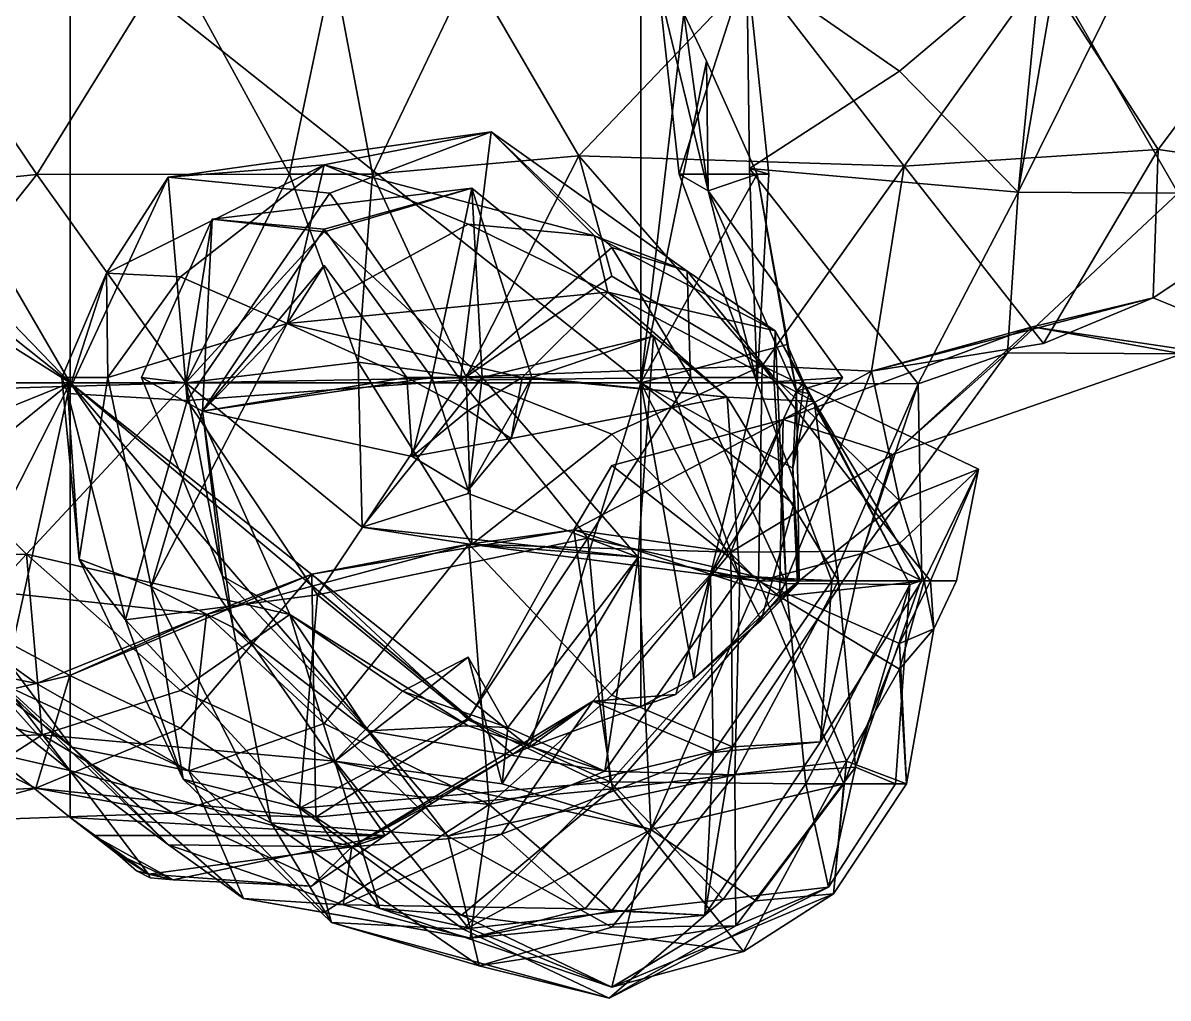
# Model space of a CAD drawing. Extents: x 290034 to 295698, y 4553723 to 4561693.
# Drawn here: x 292665.9 to 292766.2, y 4557747.8 to 4557833.3 of the extents above; entities that cross this region are included whole.
import ezdxf

# ---------------------------------------------------------------- set-up
doc = ezdxf.new("R2010")
doc.units = 0
doc.layers.add('Au_ppm_Pref_-_0_2', color=7, linetype='CONTINUOUS')

msp = doc.modelspace()

# ---------------------------------------------------------------- linework, layer by layer
at = {"layer": 'Au_ppm_Pref_-_0_2'}
for points in [[(292655.38, 4557826.8, 1908.9), (292670, 4557841.41, 1909.92), (292670, 4557801.73, 1909.06)], [(292655.38, 4557826.8, 1908.9), (292657.78, 4557840.39, 1909.31), (292670, 4557841.41, 1909.92)], [(292670, 4557841.41, 1909.92), (292720, 4557840.82, 1912.15), (292720, 4557801.73, 1912.35)], [(292720, 4557801.73, 1912.35), (292670, 4557801.73, 1909.06), (292670, 4557841.41, 1909.92)], [(292723.76, 4557834.09, 1912.35), (292720, 4557801.73, 1912.35), (292720, 4557840.82, 1912.15)], [(292764.09, 4557840.72, 1894.64), (292753.05, 4557818.44, 1894.54), (292755.13, 4557839.59, 1900.93)], [(292753.05, 4557818.44, 1894.54), (292764.09, 4557840.72, 1894.64), (292756.27, 4557837.12, 1889.95)], [(292729.27, 4557838.37, 1900.43), (292755.13, 4557839.59, 1900.93), (292742.66, 4557829.04, 1897.58)], [(292742.66, 4557829.04, 1897.58), (292755.13, 4557839.59, 1900.93), (292753.05, 4557818.44, 1894.54)], [(292778.67, 4557839.99, 1866.51), (292755.26, 4557837.81, 1864.99), (292765.3, 4557822.17, 1866.87)], [(292778.67, 4557839.99, 1866.51), (292765.3, 4557822.17, 1866.87), (292781.1, 4557819.93, 1870.52)], [(292678.83, 4557839.03, 1854.67), (292656.15, 4557836.21, 1854.41), (292667.09, 4557819.99, 1853.07)], [(292678.83, 4557839.03, 1854.67), (292667.09, 4557819.99, 1853.07), (292689.21, 4557820.02, 1854.51)], [(292689.21, 4557820.02, 1854.51), (292693.04, 4557838.21, 1858.3), (292678.83, 4557839.03, 1854.67)], [(292696.47, 4557820.02, 1860.3), (292693.04, 4557838.21, 1858.3), (292689.21, 4557820.02, 1854.51)], [(292705.08, 4557837.95, 1864.89), (292693.04, 4557838.21, 1858.3), (292696.47, 4557820.02, 1860.3)], [(292714.57, 4557821.64, 1866.76), (292705.08, 4557837.95, 1864.89), (292696.47, 4557820.02, 1860.3)], [(292729.93, 4557837.76, 1866.03), (292705.08, 4557837.95, 1864.89), (292714.57, 4557821.64, 1866.76)], [(292743.05, 4557820.72, 1866.06), (292729.93, 4557837.76, 1866.03), (292714.57, 4557821.64, 1866.76)], [(292723.34, 4557820.02, 1903.35), (292721.55, 4557836.54, 1907), (292729.27, 4557838.37, 1900.43)], [(292723.34, 4557820.02, 1903.35), (292729.27, 4557838.37, 1900.43), (292731.21, 4557820.02, 1900.58)], [(292729.27, 4557838.37, 1900.43), (292729.5, 4557820.53, 1894.55), (292731.21, 4557820.02, 1900.58)], [(292729.27, 4557838.37, 1900.43), (292742.66, 4557829.04, 1897.58), (292729.5, 4557820.53, 1894.55)], [(292743.05, 4557820.72, 1866.06), (292755.26, 4557837.81, 1864.99), (292729.93, 4557837.76, 1866.03)], [(292743.05, 4557820.72, 1866.06), (292765.3, 4557822.17, 1866.87), (292755.26, 4557837.81, 1864.99)], [(292773.33, 4557837.84, 1893.32), (292767.06, 4557818.35, 1889.56), (292756.27, 4557837.12, 1889.95)], [(292725.88, 4557818.55, 1907.34), (292723.76, 4557834.09, 1912.35), (292721.55, 4557836.54, 1907)], [(292721.55, 4557836.54, 1907), (292723.34, 4557820.02, 1903.35), (292725.88, 4557818.55, 1907.34)], [(292756.27, 4557837.12, 1889.95), (292767.06, 4557818.35, 1889.56), (292753.05, 4557818.44, 1894.54)], [(292656.15, 4557836.21, 1854.41), (292642.08, 4557817.44, 1854.27), (292667.09, 4557819.99, 1853.07)], [(292723.76, 4557834.09, 1912.35), (292725.74, 4557829.93, 1912.46), (292720, 4557801.73, 1912.35)], [(292725.88, 4557818.55, 1907.34), (292725.74, 4557829.93, 1912.46), (292723.76, 4557834.09, 1912.35)], [(292730.18, 4557820.02, 1912.71), (292720, 4557801.73, 1912.35), (292725.74, 4557829.93, 1912.46)], [(292725.74, 4557829.93, 1912.46), (292725.88, 4557818.55, 1907.34), (292730.19, 4557820.02, 1912.46)], [(292725.74, 4557829.93, 1912.46), (292730.19, 4557820.02, 1912.46), (292730.18, 4557820.02, 1912.71)], [(292742.66, 4557829.04, 1897.58), (292753.05, 4557818.44, 1894.54), (292729.5, 4557820.53, 1894.55)], [(292653.14, 4557819.13, 1908.63), (292655.38, 4557826.8, 1908.9), (292670, 4557801.73, 1909.06)], [(292692.26, 4557820.84, 1829.4), (292678.57, 4557819.77, 1823.1), (292706.89, 4557823.72, 1823.28)], [(292692.73, 4557818.34, 1818.1), (292706.89, 4557823.72, 1823.28), (292678.57, 4557819.77, 1823.1)], [(292692.26, 4557820.84, 1829.4), (292706.89, 4557823.72, 1823.28), (292715.94, 4557814.62, 1828.23)], [(292692.73, 4557818.34, 1818.1), (292704.2, 4557801.95, 1817.2), (292706.89, 4557823.72, 1823.28)], [(292704.2, 4557801.95, 1817.2), (292717.46, 4557813.59, 1819.58), (292706.89, 4557823.72, 1823.28)], [(292715.94, 4557814.62, 1828.23), (292706.89, 4557823.72, 1823.28), (292724.05, 4557811.53, 1823.37)], [(292717.46, 4557813.59, 1819.58), (292724.05, 4557811.53, 1823.37), (292706.89, 4557823.72, 1823.28)], [(292704.69, 4557802.27, 1865.22), (292714.57, 4557821.64, 1866.76), (292696.47, 4557820.02, 1860.3)], [(292704.69, 4557802.27, 1865.22), (292717.46, 4557811.08, 1867.93), (292714.57, 4557821.64, 1866.76)], [(292743.05, 4557820.72, 1866.06), (292714.57, 4557821.64, 1866.76), (292730.61, 4557803.23, 1864.9)], [(292717.46, 4557811.08, 1867.93), (292730.61, 4557803.23, 1864.9), (292714.57, 4557821.64, 1866.76)], [(292743.05, 4557820.72, 1866.06), (292755.26, 4557805.19, 1865.94), (292765.3, 4557822.17, 1866.87)], [(292765.3, 4557822.17, 1866.87), (292755.26, 4557805.19, 1865.94), (292764.88, 4557809.18, 1871.81)], [(292764.88, 4557809.18, 1871.81), (292781.1, 4557819.93, 1870.52), (292765.3, 4557822.17, 1866.87)], [(292679.66, 4557811.01, 1832.25), (292673.19, 4557811.35, 1829.31), (292692.26, 4557820.84, 1829.4)], [(292692.26, 4557820.84, 1829.4), (292673.19, 4557811.35, 1829.31), (292678.57, 4557819.77, 1823.1)], [(292689, 4557806.93, 1835.25), (292679.66, 4557811.01, 1832.25), (292692.26, 4557820.84, 1829.4)], [(292689, 4557806.93, 1835.25), (292692.26, 4557820.84, 1829.4), (292704.86, 4557815.64, 1833.79)], [(292704.86, 4557815.64, 1833.79), (292692.26, 4557820.84, 1829.4), (292715.94, 4557814.62, 1828.23)], [(292729.5, 4557820.53, 1894.55), (292744.3, 4557801.63, 1894.7), (292730.18, 4557801.74, 1899.98)], [(292753.05, 4557818.44, 1894.54), (292744.3, 4557801.63, 1894.7), (292729.5, 4557820.53, 1894.55)], [(292730.18, 4557801.74, 1899.98), (292731.21, 4557820.02, 1900.58), (292729.5, 4557820.53, 1894.55)], [(292743.05, 4557820.72, 1866.06), (292730.61, 4557803.23, 1864.9), (292740.19, 4557802.76, 1871.4)], [(292743.05, 4557820.72, 1866.06), (292740.19, 4557802.76, 1871.4), (292755.26, 4557805.19, 1865.94)], [(292651.87, 4557800.88, 1851.58), (292667.09, 4557819.99, 1853.07), (292642.08, 4557817.44, 1854.27)], [(292680.13, 4557801.72, 1853.25), (292667.09, 4557819.99, 1853.07), (292651.87, 4557800.88, 1851.58)], [(292680.13, 4557801.72, 1853.25), (292689.21, 4557820.02, 1854.51), (292667.09, 4557819.99, 1853.07)], [(292669.78, 4557800.79, 1823.8), (292680.24, 4557800.17, 1818.38), (292678.57, 4557819.77, 1823.1)], [(292673.19, 4557811.35, 1829.31), (292669.78, 4557800.79, 1823.8), (292678.57, 4557819.77, 1823.1)], [(292678.57, 4557819.77, 1823.1), (292680.24, 4557800.17, 1818.38), (292692.73, 4557818.34, 1818.1)], [(292680.13, 4557801.72, 1853.25), (292695.24, 4557803.55, 1858.94), (292689.21, 4557820.02, 1854.51)], [(292696.47, 4557820.02, 1860.3), (292689.21, 4557820.02, 1854.51), (292695.24, 4557803.55, 1858.94)], [(292704.69, 4557802.27, 1865.22), (292696.47, 4557820.02, 1860.3), (292695.24, 4557803.55, 1858.94)], [(292732.81, 4557805.1, 1912.91), (292720, 4557801.73, 1912.35), (292730.18, 4557820.02, 1912.71)], [(292725.88, 4557818.55, 1907.34), (292723.34, 4557820.02, 1903.35), (292730.18, 4557801.74, 1899.98)], [(292723.34, 4557820.02, 1903.35), (292731.21, 4557820.02, 1900.58), (292730.18, 4557801.74, 1899.98)], [(292725.88, 4557818.55, 1907.34), (292733.64, 4557801, 1911.39), (292730.19, 4557820.02, 1912.46)], [(292730.18, 4557820.02, 1912.71), (292730.19, 4557820.02, 1912.46), (292732.81, 4557805.1, 1912.91)], [(292730.19, 4557820.02, 1912.46), (292733.64, 4557801, 1911.39), (292732.81, 4557805.1, 1912.91)], [(292780.59, 4557802.72, 1876.71), (292781.1, 4557819.93, 1870.52), (292764.88, 4557809.18, 1871.81)], [(292670, 4557801.73, 1909.06), (292652.71, 4557815.45, 1908.53), (292653.14, 4557819.13, 1908.63)], [(292682.45, 4557816.07, 1847.13), (292705.19, 4557818.8, 1847.13), (292692.26, 4557814.95, 1851.38)], [(292682.45, 4557816.07, 1847.13), (292692.26, 4557815.2, 1842.8), (292705.19, 4557818.8, 1847.13)], [(292701.69, 4557802.21, 1842.69), (292705.19, 4557818.8, 1847.13), (292692.26, 4557815.2, 1842.8)], [(292692.26, 4557814.95, 1851.38), (292705.19, 4557818.8, 1847.13), (292706.08, 4557802.21, 1850.93)], [(292701.69, 4557802.21, 1842.69), (292710.43, 4557802.21, 1843.82), (292705.19, 4557818.8, 1847.13)], [(292710.43, 4557802.21, 1843.82), (292721.09, 4557805.81, 1847.61), (292705.19, 4557818.8, 1847.13)], [(292706.08, 4557802.21, 1850.93), (292705.19, 4557818.8, 1847.13), (292721.09, 4557805.81, 1847.61)], [(292725.88, 4557818.55, 1907.34), (292737.65, 4557802.21, 1906.52), (292733.64, 4557801, 1911.39)], [(292725.88, 4557818.55, 1907.34), (292730.18, 4557801.74, 1899.98), (292737.65, 4557802.21, 1906.52)], [(292692.73, 4557818.34, 1818.1), (292680.24, 4557800.17, 1818.38), (292704.2, 4557801.95, 1817.2)], [(292752.1, 4557804.35, 1887.6), (292744.3, 4557801.63, 1894.7), (292753.05, 4557818.44, 1894.54)], [(292753.05, 4557818.44, 1894.54), (292767.06, 4557818.35, 1889.56), (292752.1, 4557804.35, 1887.6)], [(292752.1, 4557804.35, 1887.6), (292767.06, 4557818.35, 1889.56), (292767.42, 4557804.26, 1882.52)], [(292680.13, 4557801.72, 1853.25), (292676.24, 4557802.21, 1847.13), (292682.45, 4557816.07, 1847.13)], [(292682.45, 4557816.07, 1847.13), (292676.24, 4557802.21, 1847.13), (292681.59, 4557799.25, 1840.36)], [(292680.13, 4557801.72, 1853.25), (292682.45, 4557816.07, 1847.13), (292692.26, 4557814.95, 1851.38)], [(292682.45, 4557816.07, 1847.13), (292681.59, 4557799.25, 1840.36), (292692.26, 4557815.2, 1842.8)], [(292689, 4557806.93, 1835.25), (292704.86, 4557815.64, 1833.79), (292717.09, 4557809.69, 1835.18)], [(292715.94, 4557814.62, 1828.23), (292717.09, 4557809.69, 1835.18), (292704.86, 4557815.64, 1833.79)], [(292652.71, 4557815.45, 1908.53), (292670, 4557801.73, 1909.06), (292652.28, 4557812.85, 1908.55)], [(292680.13, 4557801.72, 1853.25), (292692.26, 4557814.95, 1851.38), (292706.08, 4557802.21, 1850.93)], [(292701.69, 4557802.21, 1842.69), (292692.26, 4557815.2, 1842.8), (292681.59, 4557799.25, 1840.36)], [(292731.77, 4557806.28, 1828.93), (292717.09, 4557809.69, 1835.18), (292715.94, 4557814.62, 1828.23)], [(292724.05, 4557811.53, 1823.37), (292731.77, 4557806.28, 1828.93), (292715.94, 4557814.62, 1828.23)], [(292717.46, 4557813.59, 1819.58), (292704.2, 4557801.95, 1817.2), (292724.33, 4557802.21, 1820.13)], [(292724.33, 4557802.21, 1820.13), (292724.05, 4557811.53, 1823.37), (292717.46, 4557813.59, 1819.58)], [(292652.28, 4557812.85, 1908.55), (292670, 4557801.73, 1909.06), (292649.03, 4557801.73, 1908.61)], [(292699.5, 4557802.21, 1838.67), (292681.59, 4557799.25, 1840.36), (292692.26, 4557812.01, 1838.52)], [(292681.59, 4557799.25, 1840.36), (292689, 4557806.93, 1835.25), (292692.26, 4557812.01, 1838.52)], [(292699.5, 4557802.21, 1838.67), (292692.26, 4557812.01, 1838.52), (292689, 4557806.93, 1835.25)], [(292731.65, 4557802.21, 1823.37), (292731.77, 4557806.28, 1828.93), (292724.05, 4557811.53, 1823.37)], [(292724.33, 4557802.21, 1820.13), (292731.65, 4557802.21, 1823.37), (292724.05, 4557811.53, 1823.37)], [(292673.31, 4557802.21, 1832.31), (292669.28, 4557802.21, 1829.31), (292673.19, 4557811.35, 1829.31)], [(292673.19, 4557811.35, 1829.31), (292669.28, 4557802.21, 1829.31), (292669.78, 4557800.79, 1823.8)], [(292679.66, 4557811.01, 1832.25), (292673.31, 4557802.21, 1832.31), (292673.19, 4557811.35, 1829.31)], [(292679.66, 4557811.01, 1832.25), (292689, 4557806.93, 1835.25), (292673.31, 4557802.21, 1832.31)], [(292704.69, 4557802.27, 1865.22), (292730.61, 4557803.23, 1864.9), (292717.46, 4557811.08, 1867.93)], [(292709.59, 4557802.21, 1838.96), (292689, 4557806.93, 1835.25), (292717.09, 4557809.69, 1835.18)], [(292709.59, 4557802.21, 1838.96), (292717.09, 4557809.69, 1835.18), (292727.56, 4557800.47, 1841)], [(292717.09, 4557809.69, 1835.18), (292731.77, 4557806.28, 1828.93), (292735.18, 4557800.09, 1834.28)], [(292717.09, 4557809.69, 1835.18), (292735.18, 4557800.09, 1834.28), (292727.56, 4557800.47, 1841)], [(292754.29, 4557806.63, 1877.17), (292764.88, 4557809.18, 1871.81), (292740.19, 4557802.76, 1871.4)], [(292740.19, 4557802.76, 1871.4), (292764.88, 4557809.18, 1871.81), (292755.26, 4557805.19, 1865.94)], [(292754.29, 4557806.63, 1877.17), (292780.59, 4557802.72, 1876.71), (292764.88, 4557809.18, 1871.81)], [(292689, 4557806.93, 1835.25), (292677.08, 4557783.88, 1835.32), (292673.31, 4557802.21, 1832.31)], [(292681.59, 4557799.25, 1840.36), (292677.08, 4557783.88, 1835.32), (292689, 4557806.93, 1835.25)], [(292709.59, 4557802.21, 1838.96), (292699.5, 4557802.21, 1838.67), (292689, 4557806.93, 1835.25)], [(292754.29, 4557806.63, 1877.17), (292732.47, 4557798.51, 1877.32), (292742.07, 4557795.44, 1882.08)], [(292732.47, 4557798.51, 1877.32), (292754.29, 4557806.63, 1877.17), (292740.19, 4557802.76, 1871.4)], [(292754.29, 4557806.63, 1877.17), (292742.07, 4557795.44, 1882.08), (292767.42, 4557804.26, 1882.52)], [(292754.29, 4557806.63, 1877.17), (292767.42, 4557804.26, 1882.52), (292780.59, 4557802.72, 1876.71)], [(292721.09, 4557805.81, 1847.61), (292719.77, 4557786.44, 1853.39), (292706.08, 4557802.21, 1850.93)], [(292710.43, 4557802.21, 1843.82), (292727.56, 4557800.47, 1841), (292721.09, 4557805.81, 1847.61)], [(292719.77, 4557786.44, 1853.39), (292721.09, 4557805.81, 1847.61), (292728.65, 4557784.72, 1847.23)], [(292728.65, 4557784.72, 1847.23), (292721.09, 4557805.81, 1847.61), (292727.56, 4557800.47, 1841)], [(292731.77, 4557806.28, 1828.93), (292731.65, 4557802.21, 1823.37), (292732.71, 4557784.15, 1822.12)], [(292735.18, 4557800.09, 1834.28), (292731.77, 4557806.28, 1828.93), (292743.56, 4557784.06, 1829.48)], [(292731.77, 4557806.28, 1828.93), (292732.71, 4557784.15, 1822.12), (292743.56, 4557784.06, 1829.48)], [(292734.28, 4557801.73, 1912.99), (292720, 4557801.73, 1912.35), (292732.81, 4557805.1, 1912.91)], [(292732.81, 4557805.1, 1912.91), (292733.64, 4557801, 1911.39), (292734.28, 4557801.73, 1912.99)], [(292680.13, 4557801.72, 1853.25), (292695.58, 4557789.08, 1853.07), (292695.24, 4557803.55, 1858.94)], [(292704.69, 4557802.27, 1865.22), (292695.24, 4557803.55, 1858.94), (292705.19, 4557787.55, 1859.3)], [(292695.24, 4557803.55, 1858.94), (292695.58, 4557789.08, 1853.07), (292705.19, 4557787.55, 1859.3)], [(292739.44, 4557786.98, 1888.68), (292744.3, 4557801.63, 1894.7), (292752.1, 4557804.35, 1887.6)], [(292742.07, 4557795.44, 1882.08), (292739.44, 4557786.98, 1888.68), (292752.1, 4557804.35, 1887.6)], [(292767.42, 4557804.26, 1882.52), (292742.07, 4557795.44, 1882.08), (292752.1, 4557804.35, 1887.6)], [(292704.69, 4557802.27, 1865.22), (292717.46, 4557797.22, 1860.67), (292730.61, 4557803.23, 1864.9)], [(292730.61, 4557803.23, 1864.9), (292717.46, 4557797.22, 1860.67), (292730.3, 4557784.34, 1858.9)], [(292730.61, 4557803.23, 1864.9), (292730.3, 4557784.34, 1858.9), (292742.66, 4557787.64, 1863.86)], [(292740.19, 4557802.76, 1871.4), (292730.61, 4557803.23, 1864.9), (292742.66, 4557791.4, 1867.28)], [(292742.66, 4557791.4, 1867.28), (292730.61, 4557803.23, 1864.9), (292749.57, 4557794.16, 1864.95)], [(292749.57, 4557794.16, 1864.95), (292730.61, 4557803.23, 1864.9), (292742.66, 4557787.64, 1863.86)], [(292732.13, 4557783.01, 1872.16), (292732.47, 4557798.51, 1877.32), (292740.19, 4557802.76, 1871.4)], [(292732.13, 4557783.01, 1872.16), (292740.19, 4557802.76, 1871.4), (292742.66, 4557791.4, 1867.28)], [(292649.03, 4557801.73, 1908.61), (292670, 4557801.73, 1909.06), (292651.37, 4557794.19, 1909.11)], [(292651.37, 4557794.19, 1909.11), (292670, 4557801.73, 1909.06), (292652.19, 4557787.23, 1909.54)], [(292680.13, 4557801.72, 1853.25), (292651.87, 4557800.88, 1851.58), (292666.16, 4557786.71, 1853.95)], [(292652.19, 4557787.23, 1909.54), (292670, 4557801.73, 1909.06), (292657.67, 4557777.54, 1910.24)], [(292657.67, 4557777.54, 1910.24), (292670, 4557801.73, 1909.06), (292662.87, 4557769.39, 1910.84)], [(292662.87, 4557769.39, 1910.84), (292670, 4557801.73, 1909.06), (292670, 4557763.64, 1911.33)], [(292680.13, 4557801.72, 1853.25), (292666.16, 4557786.71, 1853.95), (292689.23, 4557781.43, 1852.38)], [(292673.31, 4557802.21, 1832.31), (292670.79, 4557786.28, 1828.63), (292669.28, 4557802.21, 1829.31)], [(292669.28, 4557802.21, 1829.31), (292670.79, 4557786.28, 1828.63), (292669.78, 4557800.79, 1823.8)], [(292701.65, 4557764.85, 1910.85), (292697.58, 4557762.04, 1911.07), (292670, 4557801.73, 1909.06)], [(292708.79, 4557769.19, 1910.49), (292701.65, 4557764.85, 1910.85), (292670, 4557801.73, 1909.06)], [(292710.23, 4557769.8, 1910.44), (292708.79, 4557769.19, 1910.49), (292670, 4557801.73, 1909.06)], [(292670, 4557801.73, 1909.06), (292697.58, 4557762.04, 1911.07), (292670, 4557763.64, 1911.33)], [(292720, 4557801.73, 1912.35), (292710.23, 4557769.8, 1910.44), (292670, 4557801.73, 1909.06)], [(292673.31, 4557802.21, 1832.31), (292677.08, 4557783.88, 1835.32), (292670.79, 4557786.28, 1828.63)], [(292680.13, 4557801.72, 1853.25), (292683.35, 4557784.77, 1847.53), (292676.24, 4557802.21, 1847.13)], [(292676.24, 4557802.21, 1847.13), (292683.35, 4557784.77, 1847.53), (292681.59, 4557799.25, 1840.36)], [(292680.13, 4557801.72, 1853.25), (292706.08, 4557802.21, 1850.93), (292695.58, 4557789.08, 1853.07)], [(292680.13, 4557801.72, 1853.25), (292689.23, 4557781.43, 1852.38), (292683.35, 4557784.77, 1847.53)], [(292680.24, 4557800.17, 1818.38), (292691.66, 4557783.14, 1819.24), (292704.2, 4557801.95, 1817.2)], [(292699.96, 4557795.27, 1841.19), (292701.69, 4557802.21, 1842.69), (292681.59, 4557799.25, 1840.36)], [(292699.5, 4557802.21, 1838.67), (292699.96, 4557795.27, 1841.19), (292681.59, 4557799.25, 1840.36)], [(292715.34, 4557788.11, 1819.67), (292704.2, 4557801.95, 1817.2), (292691.66, 4557783.14, 1819.24)], [(292695.58, 4557789.08, 1853.07), (292706.08, 4557802.21, 1850.93), (292704.86, 4557792.04, 1849.68)], [(292699.96, 4557795.27, 1841.19), (292699.5, 4557802.21, 1838.67), (292704.86, 4557799.31, 1840.22)], [(292709.59, 4557802.21, 1838.96), (292704.86, 4557799.31, 1840.22), (292699.5, 4557802.21, 1838.67)], [(292699.96, 4557795.27, 1841.19), (292704.86, 4557792.31, 1844.49), (292701.69, 4557802.21, 1842.69)], [(292704.86, 4557792.31, 1844.49), (292710.43, 4557802.21, 1843.82), (292701.69, 4557802.21, 1842.69)], [(292715.34, 4557788.11, 1819.67), (292724.33, 4557802.21, 1820.13), (292704.2, 4557801.95, 1817.2)], [(292704.69, 4557802.27, 1865.22), (292705.19, 4557787.55, 1859.3), (292717.46, 4557797.22, 1860.67)], [(292708.64, 4557796.85, 1841.19), (292710.43, 4557802.21, 1843.82), (292704.86, 4557792.31, 1844.49)], [(292708.64, 4557796.85, 1841.19), (292704.86, 4557799.31, 1840.22), (292709.59, 4557802.21, 1838.96)], [(292719.77, 4557786.44, 1853.39), (292704.86, 4557792.04, 1849.68), (292706.08, 4557802.21, 1850.93)], [(292710.43, 4557802.21, 1843.82), (292708.64, 4557796.85, 1841.19), (292727.56, 4557800.47, 1841)], [(292708.64, 4557796.85, 1841.19), (292709.59, 4557802.21, 1838.96), (292727.56, 4557800.47, 1841)], [(292720, 4557801.73, 1912.35), (292720, 4557773.35, 1911.22), (292710.23, 4557769.8, 1910.44)], [(292715.34, 4557788.11, 1819.67), (292732.71, 4557784.15, 1822.12), (292724.33, 4557802.21, 1820.13)], [(292730.54, 4557780.93, 1912.46), (292724.63, 4557775.82, 1911.73), (292720, 4557801.73, 1912.35)], [(292733.39, 4557791.1, 1913.12), (292730.54, 4557780.93, 1912.46), (292720, 4557801.73, 1912.35)], [(292724.63, 4557775.82, 1911.73), (292720, 4557773.35, 1911.22), (292720, 4557801.73, 1912.35)], [(292733.3, 4557794.26, 1913.07), (292733.39, 4557791.1, 1913.12), (292720, 4557801.73, 1912.35)], [(292734.28, 4557801.73, 1912.99), (292733.3, 4557794.26, 1913.07), (292720, 4557801.73, 1912.35)], [(292724.33, 4557802.21, 1820.13), (292732.71, 4557784.15, 1822.12), (292731.65, 4557802.21, 1823.37)], [(292737.65, 4557802.21, 1906.52), (292726.1, 4557784.94, 1906.58), (292733.64, 4557801, 1911.39)], [(292726.1, 4557784.94, 1906.58), (292737.65, 4557802.21, 1906.52), (292730.18, 4557801.74, 1899.98)], [(292730.18, 4557801.74, 1899.98), (292736.73, 4557784.39, 1899.21), (292726.1, 4557784.94, 1906.58)], [(292730.18, 4557801.74, 1899.98), (292744.3, 4557801.63, 1894.7), (292736.73, 4557784.39, 1899.21)], [(292734.28, 4557801.73, 1912.99), (292734.7, 4557800.79, 1913.02), (292733.3, 4557794.26, 1913.07)], [(292734.28, 4557801.73, 1912.99), (292733.64, 4557801, 1911.39), (292734.7, 4557800.79, 1913.02)], [(292736.73, 4557784.39, 1899.21), (292744.3, 4557801.63, 1894.7), (292744.62, 4557784.39, 1894.64)], [(292744.62, 4557784.39, 1894.64), (292744.3, 4557801.63, 1894.7), (292739.44, 4557786.98, 1888.68)], [(292666.16, 4557786.71, 1853.95), (292651.87, 4557800.88, 1851.58), (292643.63, 4557786.43, 1854.58)], [(292680.24, 4557800.17, 1818.38), (292669.78, 4557800.79, 1823.8), (292674.85, 4557780.97, 1822.17)], [(292674.85, 4557780.97, 1822.17), (292669.78, 4557800.79, 1823.8), (292670.79, 4557786.28, 1828.63)], [(292733.85, 4557784.39, 1912.46), (292733.64, 4557801, 1911.39), (292726.1, 4557784.94, 1906.58)], [(292727.56, 4557800.47, 1841), (292737.32, 4557784.39, 1840.4), (292728.65, 4557784.72, 1847.23)], [(292727.56, 4557800.47, 1841), (292735.18, 4557800.09, 1834.28), (292737.32, 4557784.39, 1840.4)], [(292733.64, 4557801, 1911.39), (292733.85, 4557784.39, 1912.46), (292733.3, 4557794.26, 1913.07)], [(292734.7, 4557800.79, 1913.02), (292733.64, 4557801, 1911.39), (292733.3, 4557794.26, 1913.07)], [(292691.66, 4557783.14, 1819.24), (292680.24, 4557800.17, 1818.38), (292674.85, 4557780.97, 1822.17)], [(292735.18, 4557800.09, 1834.28), (292744.52, 4557784.39, 1835.25), (292737.32, 4557784.39, 1840.4)], [(292744.52, 4557784.39, 1835.25), (292735.18, 4557800.09, 1834.28), (292743.56, 4557784.06, 1829.48)], [(292681.59, 4557799.25, 1840.36), (292684.28, 4557780.28, 1841.19), (292677.08, 4557783.88, 1835.32)], [(292683.35, 4557784.77, 1847.53), (292684.28, 4557780.28, 1841.19), (292681.59, 4557799.25, 1840.36)], [(292699.96, 4557795.27, 1841.19), (292704.86, 4557799.31, 1840.22), (292708.64, 4557796.85, 1841.19)], [(292714.13, 4557788.86, 1876.75), (292732.47, 4557798.51, 1877.32), (292717.46, 4557794.49, 1873.46)], [(292714.13, 4557788.86, 1876.75), (292727.87, 4557786.9, 1883.78), (292732.47, 4557798.51, 1877.32)], [(292732.47, 4557798.51, 1877.32), (292732.13, 4557783.01, 1872.16), (292717.46, 4557794.49, 1873.46)], [(292727.87, 4557786.9, 1883.78), (292742.07, 4557795.44, 1882.08), (292732.47, 4557798.51, 1877.32)], [(292708.64, 4557796.85, 1841.19), (292704.86, 4557792.31, 1844.49), (292699.96, 4557795.27, 1841.19)], [(292730.3, 4557784.34, 1858.9), (292717.46, 4557797.22, 1860.67), (292705.19, 4557787.55, 1859.3)], [(292742.07, 4557795.44, 1882.08), (292727.87, 4557786.9, 1883.78), (292739.44, 4557786.98, 1888.68)], [(292717.46, 4557794.49, 1873.46), (292732.13, 4557783.01, 1872.16), (292714.13, 4557788.86, 1876.75)], [(292733.3, 4557794.26, 1913.07), (292733.85, 4557784.39, 1912.46), (292733.39, 4557791.1, 1913.12)], [(292742.66, 4557787.64, 1863.86), (292745.36, 4557784.39, 1863.67), (292749.57, 4557794.16, 1864.95)], [(292749.57, 4557794.16, 1864.95), (292744.8, 4557784.39, 1865.96), (292742.66, 4557791.4, 1867.28)], [(292749.57, 4557794.16, 1864.95), (292747.63, 4557784.39, 1864.95), (292744.8, 4557784.39, 1865.96)], [(292749.57, 4557794.16, 1864.95), (292745.36, 4557784.39, 1863.67), (292747.63, 4557784.39, 1864.95)], [(292695.58, 4557789.08, 1853.07), (292704.86, 4557792.04, 1849.68), (292719.77, 4557786.44, 1853.39)], [(292732.13, 4557783.01, 1872.16), (292742.66, 4557791.4, 1867.28), (292744.8, 4557784.39, 1865.96)], [(292733.39, 4557791.1, 1913.12), (292733.72, 4557784.08, 1912.87), (292730.54, 4557780.93, 1912.46)], [(292733.39, 4557791.1, 1913.12), (292733.85, 4557784.39, 1912.46), (292733.72, 4557784.08, 1912.87)], [(292704.93, 4557787.6, 1883.05), (292714.13, 4557788.86, 1876.75), (292691.16, 4557784.97, 1876.2)], [(292691.16, 4557784.97, 1876.2), (292714.13, 4557788.86, 1876.75), (292704.86, 4557772.19, 1874.95)], [(292705.19, 4557787.55, 1859.3), (292695.58, 4557789.08, 1853.07), (292719.77, 4557786.44, 1853.39)], [(292714.13, 4557788.86, 1876.75), (292717.52, 4557766.14, 1873.32), (292704.86, 4557772.19, 1874.95)], [(292704.93, 4557787.6, 1883.05), (292727.87, 4557786.9, 1883.78), (292714.13, 4557788.86, 1876.75)], [(292732.13, 4557783.01, 1872.16), (292717.52, 4557766.14, 1873.32), (292714.13, 4557788.86, 1876.75)], [(292704.93, 4557787.6, 1883.05), (292681.94, 4557781.43, 1881.86), (292692.26, 4557771.88, 1884.54)], [(292704.93, 4557787.6, 1883.05), (292691.16, 4557784.97, 1876.2), (292681.94, 4557781.43, 1881.86)], [(292715.34, 4557788.11, 1819.67), (292691.66, 4557783.14, 1819.24), (292704.86, 4557772.32, 1819.35)], [(292704.93, 4557787.6, 1883.05), (292692.26, 4557771.88, 1884.54), (292706.69, 4557764.77, 1887.8)], [(292715.34, 4557788.11, 1819.67), (292704.86, 4557772.32, 1819.35), (292717.29, 4557766.76, 1820.65)], [(292704.93, 4557787.6, 1883.05), (292706.69, 4557764.77, 1887.8), (292717.46, 4557774.34, 1885.36)], [(292704.93, 4557787.6, 1883.05), (292717.46, 4557774.34, 1885.36), (292727.87, 4557786.9, 1883.78)], [(292705.19, 4557787.55, 1859.3), (292719.77, 4557786.44, 1853.39), (292730.3, 4557784.34, 1858.9)], [(292717.29, 4557766.76, 1820.65), (292732.71, 4557784.15, 1822.12), (292715.34, 4557788.11, 1819.67)], [(292742.66, 4557787.64, 1863.86), (292730.3, 4557784.34, 1858.9), (292745.36, 4557784.39, 1863.67)], [(292666.16, 4557786.71, 1853.95), (292643.63, 4557786.43, 1854.58), (292654.46, 4557774, 1855.55)], [(292666.16, 4557786.71, 1853.95), (292654.46, 4557774, 1855.55), (292667.55, 4557770.87, 1859.23)], [(292658.81, 4557780.16, 1900.58), (292670.13, 4557769.8, 1895.04), (292657.56, 4557786.59, 1894.05)], [(292657.56, 4557786.59, 1894.05), (292670.13, 4557769.8, 1895.04), (292661.5, 4557776.52, 1888.71)], [(292667.55, 4557770.87, 1859.23), (292679.66, 4557774.75, 1855.79), (292666.16, 4557786.71, 1853.95)], [(292666.16, 4557786.71, 1853.95), (292679.66, 4557774.75, 1855.79), (292689.23, 4557781.43, 1852.38)], [(292719.77, 4557786.44, 1853.39), (292708.35, 4557771.51, 1853.07), (292707.85, 4557766.57, 1854.48)], [(292719.77, 4557786.44, 1853.39), (292707.85, 4557766.57, 1854.48), (292720.88, 4557762.57, 1858)], [(292719.77, 4557786.44, 1853.39), (292716.83, 4557767.68, 1847.09), (292708.35, 4557771.51, 1853.07)], [(292719.77, 4557786.44, 1853.39), (292728.65, 4557784.72, 1847.23), (292716.83, 4557767.68, 1847.09)], [(292728.03, 4557769.83, 1890.01), (292727.87, 4557786.9, 1883.78), (292717.46, 4557774.34, 1885.36)], [(292719.77, 4557786.44, 1853.39), (292720.88, 4557762.57, 1858), (292730.3, 4557784.34, 1858.9)], [(292728.03, 4557769.83, 1890.01), (292739.44, 4557786.98, 1888.68), (292727.87, 4557786.9, 1883.78)], [(292735.72, 4557770.27, 1894.64), (292739.44, 4557786.98, 1888.68), (292728.03, 4557769.83, 1890.01)], [(292735.72, 4557770.27, 1894.64), (292744.62, 4557784.39, 1894.64), (292739.44, 4557786.98, 1888.68)], [(292669.98, 4557767.74, 1906.32), (292656.17, 4557785.84, 1906.72), (292657.67, 4557777.54, 1910.24)], [(292669.98, 4557767.74, 1906.32), (292658.81, 4557780.16, 1900.58), (292656.17, 4557785.84, 1906.72)], [(292674.85, 4557780.97, 1822.17), (292670.79, 4557786.28, 1828.63), (292679.89, 4557766.98, 1829.37)], [(292670.79, 4557786.28, 1828.63), (292677.08, 4557783.88, 1835.32), (292679.89, 4557766.98, 1829.37)], [(292669.96, 4557776.08, 1878.23), (292654.22, 4557772.36, 1876.58), (292654.45, 4557784.37, 1882.77)], [(292681.94, 4557781.43, 1881.86), (292654.45, 4557784.37, 1882.77), (292667.06, 4557775.38, 1885.7)], [(292681.94, 4557781.43, 1881.86), (292669.96, 4557776.08, 1878.23), (292654.45, 4557784.37, 1882.77)], [(292667.06, 4557775.38, 1885.7), (292654.45, 4557784.37, 1882.77), (292661.5, 4557776.52, 1888.71)], [(292669.96, 4557776.08, 1878.23), (292681.94, 4557781.43, 1881.86), (292691.16, 4557784.97, 1876.2)], [(292679.66, 4557771.45, 1875.2), (292669.96, 4557776.08, 1878.23), (292691.16, 4557784.97, 1876.2)], [(292691.52, 4557763.65, 1871.47), (292679.66, 4557771.45, 1875.2), (292691.16, 4557784.97, 1876.2)], [(292683.35, 4557784.77, 1847.53), (292689.23, 4557781.43, 1852.38), (292696.06, 4557771.24, 1845.65)], [(292683.35, 4557784.77, 1847.53), (292696.06, 4557771.24, 1845.65), (292684.28, 4557780.28, 1841.19)], [(292691.16, 4557784.97, 1876.2), (292704.86, 4557772.19, 1874.95), (292691.52, 4557763.65, 1871.47)], [(292726.1, 4557784.94, 1906.58), (292715.78, 4557773.84, 1906.62), (292723.06, 4557774.42, 1911.54)], [(292726.32, 4557769.33, 1899.46), (292715.78, 4557773.84, 1906.62), (292726.1, 4557784.94, 1906.58)], [(292728.22, 4557767.38, 1840.96), (292716.83, 4557767.68, 1847.09), (292728.65, 4557784.72, 1847.23)], [(292724.63, 4557775.82, 1911.73), (292726.1, 4557784.94, 1906.58), (292723.06, 4557774.42, 1911.54)], [(292733.85, 4557784.39, 1912.46), (292726.1, 4557784.94, 1906.58), (292724.63, 4557775.82, 1911.73)], [(292733.85, 4557784.39, 1912.46), (292724.63, 4557775.82, 1911.73), (292730.54, 4557780.93, 1912.46)], [(292726.32, 4557769.33, 1899.46), (292726.1, 4557784.94, 1906.58), (292736.73, 4557784.39, 1899.21)], [(292726.32, 4557769.33, 1899.46), (292736.73, 4557784.39, 1899.21), (292735.72, 4557770.27, 1894.64)], [(292737.32, 4557784.39, 1840.4), (292728.22, 4557767.38, 1840.96), (292728.65, 4557784.72, 1847.23)], [(292738.8, 4557768.03, 1834.75), (292728.22, 4557767.38, 1840.96), (292737.32, 4557784.39, 1840.4)], [(292745.36, 4557784.39, 1863.67), (292730.3, 4557784.34, 1858.9), (292742.66, 4557778.88, 1863.11)], [(292733.85, 4557784.39, 1912.46), (292730.54, 4557780.93, 1912.46), (292733.72, 4557784.08, 1912.87)], [(292732.13, 4557783.01, 1872.16), (292744.8, 4557784.39, 1865.96), (292742.66, 4557776.62, 1867.54)], [(292744.62, 4557784.39, 1894.64), (292735.72, 4557770.27, 1894.64), (292736.73, 4557784.39, 1899.21)], [(292744.52, 4557784.39, 1835.25), (292738.8, 4557768.03, 1834.75), (292737.32, 4557784.39, 1840.4)], [(292738.8, 4557768.03, 1834.75), (292744.52, 4557784.39, 1835.25), (292743.56, 4557784.06, 1829.48)], [(292745.65, 4557780.16, 1864.95), (292742.66, 4557776.62, 1867.54), (292744.8, 4557784.39, 1865.96)], [(292745.65, 4557780.16, 1864.95), (292745.36, 4557784.39, 1863.67), (292742.66, 4557778.88, 1863.11)], [(292747.63, 4557784.39, 1864.95), (292745.65, 4557780.16, 1864.95), (292744.8, 4557784.39, 1865.96)], [(292745.65, 4557780.16, 1864.95), (292747.63, 4557784.39, 1864.95), (292745.36, 4557784.39, 1863.67)], [(292684.28, 4557780.28, 1841.19), (292687.6, 4557763.16, 1836.59), (292677.08, 4557783.88, 1835.32)], [(292679.89, 4557766.98, 1829.37), (292677.08, 4557783.88, 1835.32), (292687.6, 4557763.16, 1836.59)], [(292717.29, 4557766.76, 1820.65), (292734.44, 4557766.57, 1824.58), (292732.71, 4557784.15, 1822.12)], [(292730.3, 4557784.34, 1858.9), (292720.88, 4557762.57, 1858), (292737.78, 4557766.57, 1861.31)], [(292730.3, 4557784.34, 1858.9), (292737.78, 4557766.57, 1861.31), (292742.66, 4557778.88, 1863.11)], [(292732.71, 4557784.15, 1822.12), (292734.44, 4557766.57, 1824.58), (292743.56, 4557784.06, 1829.48)], [(292734.44, 4557766.57, 1824.58), (292742.29, 4557766.57, 1829.31), (292743.56, 4557784.06, 1829.48)], [(292742.29, 4557766.57, 1829.31), (292738.8, 4557768.03, 1834.75), (292743.56, 4557784.06, 1829.48)], [(292691.66, 4557783.14, 1819.24), (292674.85, 4557780.97, 1822.17), (292690.1, 4557764.45, 1822.17)], [(292691.66, 4557783.14, 1819.24), (292690.1, 4557764.45, 1822.17), (292704.86, 4557772.32, 1819.35)], [(292738.01, 4557768.57, 1870.36), (292717.52, 4557766.14, 1873.32), (292732.13, 4557783.01, 1872.16)], [(292732.13, 4557783.01, 1872.16), (292742.66, 4557776.62, 1867.54), (292738.01, 4557768.57, 1870.36)], [(292680.4, 4557767.72, 1888.58), (292681.94, 4557781.43, 1881.86), (292667.06, 4557775.38, 1885.7)], [(292689.23, 4557781.43, 1852.38), (292679.66, 4557774.75, 1855.79), (292693.19, 4557768.58, 1858.94)], [(292680.4, 4557767.72, 1888.58), (292692.26, 4557771.88, 1884.54), (292681.94, 4557781.43, 1881.86)], [(292699.1, 4557774.71, 1853.07), (292689.23, 4557781.43, 1852.38), (292693.19, 4557768.58, 1858.94)], [(292689.23, 4557781.43, 1852.38), (292699.1, 4557774.71, 1853.07), (292704.86, 4557771.66, 1851.37)], [(292689.23, 4557781.43, 1852.38), (292704.86, 4557771.66, 1851.37), (292696.06, 4557771.24, 1845.65)], [(292690.1, 4557764.45, 1822.17), (292674.85, 4557780.97, 1822.17), (292679.89, 4557766.98, 1829.37)], [(292669.98, 4557767.74, 1906.32), (292678.61, 4557761.25, 1900.55), (292658.81, 4557780.16, 1900.58)], [(292670.13, 4557769.8, 1895.04), (292658.81, 4557780.16, 1900.58), (292678.61, 4557761.25, 1900.55)], [(292703.08, 4557762.01, 1841.67), (292684.28, 4557780.28, 1841.19), (292696.06, 4557771.24, 1845.65)], [(292684.28, 4557780.28, 1841.19), (292703.08, 4557762.01, 1841.67), (292687.6, 4557763.16, 1836.59)], [(292742.66, 4557776.62, 1867.54), (292745.65, 4557780.16, 1864.95), (292743.26, 4557766.57, 1864.95)], [(292742.66, 4557778.88, 1863.11), (292743.26, 4557766.57, 1864.95), (292745.65, 4557780.16, 1864.95)], [(292742.66, 4557778.88, 1863.11), (292737.78, 4557766.57, 1861.31), (292743.26, 4557766.57, 1864.95)], [(292669.98, 4557767.74, 1906.32), (292657.67, 4557777.54, 1910.24), (292662.87, 4557769.39, 1910.84)], [(292693.19, 4557768.58, 1858.94), (292704.86, 4557777.68, 1856.77), (292699.1, 4557774.71, 1853.07)], [(292707.85, 4557766.57, 1854.48), (292704.86, 4557777.68, 1856.77), (292693.19, 4557768.58, 1858.94)], [(292704.86, 4557777.68, 1856.77), (292708.35, 4557771.51, 1853.07), (292699.1, 4557774.71, 1853.07)], [(292704.86, 4557777.68, 1856.77), (292707.85, 4557766.57, 1854.48), (292708.35, 4557771.51, 1853.07)], [(292680.4, 4557767.72, 1888.58), (292661.5, 4557776.52, 1888.71), (292670.13, 4557769.8, 1895.04)], [(292680.4, 4557767.72, 1888.58), (292667.06, 4557775.38, 1885.7), (292661.5, 4557776.52, 1888.71)], [(292742.66, 4557776.62, 1867.54), (292743.26, 4557766.57, 1864.95), (292738.01, 4557768.57, 1870.36)], [(292669.96, 4557776.08, 1878.23), (292666.98, 4557766.21, 1871.03), (292654.22, 4557772.36, 1876.58)], [(292669.96, 4557776.08, 1878.23), (292679.66, 4557771.45, 1875.2), (292666.98, 4557766.21, 1871.03)], [(292724.63, 4557775.82, 1911.73), (292723.06, 4557774.42, 1911.54), (292720, 4557773.35, 1911.22)], [(292667.55, 4557770.87, 1859.23), (292693.19, 4557768.58, 1858.94), (292679.66, 4557774.75, 1855.79)], [(292699.1, 4557774.71, 1853.07), (292708.35, 4557771.51, 1853.07), (292704.86, 4557771.66, 1851.37)], [(292717.46, 4557774.34, 1885.36), (292706.69, 4557764.77, 1887.8), (292728.03, 4557769.83, 1890.01)], [(292715.78, 4557773.84, 1906.62), (292720, 4557773.35, 1911.22), (292723.06, 4557774.42, 1911.54)], [(292642.29, 4557770.12, 1859.8), (292667.55, 4557770.87, 1859.23), (292654.46, 4557774, 1855.55)], [(292708.79, 4557769.19, 1910.49), (292715.78, 4557773.84, 1906.62), (292694.68, 4557761.06, 1907.22)], [(292715.78, 4557773.84, 1906.62), (292707.79, 4557762.18, 1903.43), (292694.68, 4557761.06, 1907.22)], [(292726.32, 4557769.33, 1899.46), (292707.79, 4557762.18, 1903.43), (292715.78, 4557773.84, 1906.62)], [(292710.23, 4557769.8, 1910.44), (292715.78, 4557773.84, 1906.62), (292708.79, 4557769.19, 1910.49)], [(292720, 4557773.35, 1911.22), (292715.78, 4557773.84, 1906.62), (292710.23, 4557769.8, 1910.44)], [(292640.83, 4557764.81, 1871.42), (292654.22, 4557772.36, 1876.58), (292666.98, 4557766.21, 1871.03)], [(292679.66, 4557771.45, 1875.2), (292691.52, 4557763.65, 1871.47), (292666.98, 4557766.21, 1871.03)], [(292680.4, 4557767.72, 1888.58), (292706.69, 4557764.77, 1887.8), (292692.26, 4557771.88, 1884.54)], [(292717.29, 4557766.76, 1820.65), (292704.86, 4557772.32, 1819.35), (292690.1, 4557764.45, 1822.17)], [(292704.86, 4557772.19, 1874.95), (292717.52, 4557766.14, 1873.32), (292691.52, 4557763.65, 1871.47)], [(292696.06, 4557771.24, 1845.65), (292704.86, 4557771.66, 1851.37), (292716.83, 4557767.68, 1847.09)], [(292704.86, 4557771.66, 1851.37), (292708.35, 4557771.51, 1853.07), (292716.83, 4557767.68, 1847.09)], [(292655.55, 4557763.2, 1864.37), (292667.55, 4557770.87, 1859.23), (292642.29, 4557770.12, 1859.8)], [(292679.01, 4557764.02, 1864.5), (292667.55, 4557770.87, 1859.23), (292655.55, 4557763.2, 1864.37)], [(292667.55, 4557770.87, 1859.23), (292679.01, 4557764.02, 1864.5), (292693.19, 4557768.58, 1858.94)], [(292696.06, 4557771.24, 1845.65), (292716.83, 4557767.68, 1847.09), (292703.08, 4557762.01, 1841.67)], [(292669.98, 4557767.74, 1906.32), (292662.87, 4557769.39, 1910.84), (292670, 4557763.64, 1911.33)], [(292680.4, 4557767.72, 1888.58), (292670.13, 4557769.8, 1895.04), (292685.17, 4557756.54, 1894.64)], [(292670.13, 4557769.8, 1895.04), (292678.61, 4557761.25, 1900.55), (292685.17, 4557756.54, 1894.64)], [(292728.03, 4557769.83, 1890.01), (292706.69, 4557764.77, 1887.8), (292717.46, 4557755.46, 1890.94)], [(292726.32, 4557769.33, 1899.46), (292715.1, 4557755.64, 1899.4), (292707.79, 4557762.18, 1903.43)], [(292726.32, 4557769.33, 1899.46), (292725.6, 4557755.06, 1894.64), (292715.1, 4557755.64, 1899.4)], [(292717.46, 4557755.46, 1890.94), (292725.6, 4557755.06, 1894.64), (292728.03, 4557769.83, 1890.01)], [(292726.32, 4557769.33, 1899.46), (292735.72, 4557770.27, 1894.64), (292725.6, 4557755.06, 1894.64)], [(292728.03, 4557769.83, 1890.01), (292725.6, 4557755.06, 1894.64), (292735.72, 4557770.27, 1894.64)], [(292693.19, 4557768.58, 1858.94), (292679.01, 4557764.02, 1864.5), (292697.13, 4557755.65, 1864.95)], [(292707.85, 4557766.57, 1854.48), (292693.19, 4557768.58, 1858.94), (292720.88, 4557762.57, 1858)], [(292693.19, 4557768.58, 1858.94), (292697.13, 4557755.65, 1864.95), (292704.86, 4557753.97, 1860.75)], [(292693.19, 4557768.58, 1858.94), (292704.86, 4557753.97, 1860.75), (292720.88, 4557762.57, 1858)], [(292708.79, 4557769.19, 1910.49), (292694.68, 4557761.06, 1907.22), (292701.65, 4557764.85, 1910.85)], [(292738.01, 4557768.57, 1870.36), (292728.98, 4557751.9, 1870.34), (292717.52, 4557766.14, 1873.32)], [(292736.86, 4557756.94, 1864.95), (292728.98, 4557751.9, 1870.34), (292738.01, 4557768.57, 1870.36)], [(292736.86, 4557756.94, 1864.95), (292738.01, 4557768.57, 1870.36), (292743.26, 4557766.57, 1864.95)], [(292669.98, 4557767.74, 1906.32), (292670, 4557763.64, 1911.33), (292676.85, 4557758.66, 1911.15)], [(292669.98, 4557767.74, 1906.32), (292676.85, 4557758.66, 1911.15), (292694.68, 4557761.06, 1907.22)], [(292669.98, 4557767.74, 1906.32), (292694.68, 4557761.06, 1907.22), (292678.61, 4557761.25, 1900.55)], [(292680.4, 4557767.72, 1888.58), (292685.17, 4557756.54, 1894.64), (292692.26, 4557755.3, 1890.89)], [(292680.4, 4557767.72, 1888.58), (292692.26, 4557755.3, 1890.89), (292706.69, 4557764.77, 1887.8)], [(292728.22, 4557767.38, 1840.96), (292703.08, 4557762.01, 1841.67), (292716.83, 4557767.68, 1847.09)], [(292717.46, 4557754.01, 1839.44), (292703.08, 4557762.01, 1841.67), (292728.22, 4557767.38, 1840.96)], [(292728.22, 4557767.38, 1840.96), (292728.31, 4557754.14, 1834.28), (292717.46, 4557754.01, 1839.44)], [(292728.22, 4557767.38, 1840.96), (292738.8, 4557768.03, 1834.75), (292728.31, 4557754.14, 1834.28)], [(292736.44, 4557757.54, 1829.31), (292728.31, 4557754.14, 1834.28), (292738.8, 4557768.03, 1834.75)], [(292736.44, 4557757.54, 1829.31), (292738.8, 4557768.03, 1834.75), (292742.29, 4557766.57, 1829.31)], [(292687.6, 4557763.16, 1836.59), (292692.9, 4557754.43, 1829.23), (292679.89, 4557766.98, 1829.37)], [(292690.1, 4557764.45, 1822.17), (292679.89, 4557766.98, 1829.37), (292692.9, 4557754.43, 1829.23)], [(292704.43, 4557753.84, 1823.66), (292717.29, 4557766.76, 1820.65), (292690.1, 4557764.45, 1822.17)], [(292704.43, 4557753.84, 1823.66), (292727.21, 4557756.44, 1824.59), (292717.29, 4557766.76, 1820.65)], [(292727.21, 4557756.44, 1824.59), (292734.44, 4557766.57, 1824.58), (292717.29, 4557766.76, 1820.65)], [(292737.78, 4557766.57, 1861.31), (292720.88, 4557762.57, 1858), (292730.06, 4557756.34, 1861.54)], [(292736.44, 4557757.54, 1829.31), (292734.44, 4557766.57, 1824.58), (292727.21, 4557756.44, 1824.59)], [(292736.86, 4557756.94, 1864.95), (292737.78, 4557766.57, 1861.31), (292730.06, 4557756.34, 1861.54)], [(292736.44, 4557757.54, 1829.31), (292742.29, 4557766.57, 1829.31), (292734.44, 4557766.57, 1824.58)], [(292736.86, 4557756.94, 1864.95), (292743.26, 4557766.57, 1864.95), (292737.78, 4557766.57, 1861.31)], [(292640.83, 4557764.81, 1871.42), (292666.98, 4557766.21, 1871.03), (292655.55, 4557763.2, 1864.37)], [(292679.01, 4557764.02, 1864.5), (292655.55, 4557763.2, 1864.37), (292666.98, 4557766.21, 1871.03)], [(292679.01, 4557764.02, 1864.5), (292666.98, 4557766.21, 1871.03), (292691.52, 4557763.65, 1871.47)], [(292704.27, 4557755.06, 1870.42), (292691.52, 4557763.65, 1871.47), (292717.52, 4557766.14, 1873.32)], [(292728.98, 4557751.9, 1870.34), (292704.27, 4557755.06, 1870.42), (292717.52, 4557766.14, 1873.32)], [(292704.43, 4557753.84, 1823.66), (292690.1, 4557764.45, 1822.17), (292692.9, 4557754.43, 1829.23)], [(292706.69, 4557764.77, 1887.8), (292692.26, 4557755.3, 1890.89), (292705.03, 4557753.07, 1894.34)], [(292694.68, 4557761.06, 1907.22), (292697.58, 4557762.04, 1911.07), (292701.65, 4557764.85, 1910.85)], [(292717.46, 4557755.46, 1890.94), (292706.69, 4557764.77, 1887.8), (292705.03, 4557753.07, 1894.34)], [(292697.58, 4557762.04, 1911.07), (292672.05, 4557762.04, 1911.4), (292670, 4557763.64, 1911.33)], [(292670, 4557763.64, 1911.33), (292672.05, 4557762.04, 1911.4), (292676.85, 4557758.66, 1911.15)], [(292679.01, 4557764.02, 1864.5), (292691.52, 4557763.65, 1871.47), (292697.13, 4557755.65, 1864.95)], [(292697.13, 4557755.65, 1864.95), (292691.52, 4557763.65, 1871.47), (292704.27, 4557755.06, 1870.42)], [(292705.82, 4557750.63, 1834.94), (292687.6, 4557763.16, 1836.59), (292703.08, 4557762.01, 1841.67)], [(292687.6, 4557763.16, 1836.59), (292705.82, 4557750.63, 1834.94), (292692.9, 4557754.43, 1829.23)], [(292704.86, 4557753.97, 1860.75), (292717.46, 4557748.75, 1864.95), (292720.88, 4557762.57, 1858)], [(292720.88, 4557762.57, 1858), (292717.46, 4557748.75, 1864.95), (292730.06, 4557756.34, 1861.54)], [(292674.13, 4557760.43, 1911.48), (292672.05, 4557762.04, 1911.4), (292679.03, 4557758.18, 1911.56)], [(292672.05, 4557762.04, 1911.4), (292697.58, 4557762.04, 1911.07), (292679.03, 4557758.18, 1911.56)], [(292672.05, 4557762.04, 1911.4), (292674.13, 4557760.43, 1911.48), (292676.85, 4557758.66, 1911.15)], [(292679.03, 4557758.18, 1911.56), (292697.58, 4557762.04, 1911.07), (292691.13, 4557757.61, 1911.44)], [(292694.68, 4557761.06, 1907.22), (292691.13, 4557757.61, 1911.44), (292697.58, 4557762.04, 1911.07)], [(292693.91, 4557755.97, 1900.89), (292694.68, 4557761.06, 1907.22), (292707.79, 4557762.18, 1903.43)], [(292693.91, 4557755.97, 1900.89), (292707.79, 4557762.18, 1903.43), (292715.1, 4557755.64, 1899.4)], [(292705.82, 4557750.63, 1834.94), (292703.08, 4557762.01, 1841.67), (292717.46, 4557754.01, 1839.44)], [(292675.8, 4557758.95, 1911.55), (292674.13, 4557760.43, 1911.48), (292679.03, 4557758.18, 1911.56)], [(292676.85, 4557758.66, 1911.15), (292674.13, 4557760.43, 1911.48), (292675.8, 4557758.95, 1911.55)], [(292694.68, 4557761.06, 1907.22), (292676.85, 4557758.66, 1911.15), (292691.13, 4557757.61, 1911.44)], [(292693.91, 4557755.97, 1900.89), (292678.61, 4557761.25, 1900.55), (292694.68, 4557761.06, 1907.22)], [(292685.17, 4557756.54, 1894.64), (292678.61, 4557761.25, 1900.55), (292693.91, 4557755.97, 1900.89)], [(292675.8, 4557758.95, 1911.55), (292679.03, 4557758.18, 1911.56), (292676.99, 4557758.34, 1911.58)], [(292676.85, 4557758.66, 1911.15), (292675.8, 4557758.95, 1911.55), (292676.99, 4557758.34, 1911.58)], [(292691.13, 4557757.61, 1911.44), (292676.85, 4557758.66, 1911.15), (292679.03, 4557758.18, 1911.56)], [(292676.85, 4557758.66, 1911.15), (292676.99, 4557758.34, 1911.58), (292679.03, 4557758.18, 1911.56)], [(292736.44, 4557757.54, 1829.31), (292717.23, 4557747.8, 1829.17), (292728.31, 4557754.14, 1834.28)], [(292736.44, 4557757.54, 1829.31), (292727.21, 4557756.44, 1824.59), (292717.23, 4557747.8, 1829.17)], [(292685.17, 4557756.54, 1894.64), (292693.91, 4557755.97, 1900.89), (292705.03, 4557753.07, 1894.34)], [(292685.17, 4557756.54, 1894.64), (292705.03, 4557753.07, 1894.34), (292692.26, 4557755.3, 1890.89)], [(292727.21, 4557756.44, 1824.59), (292704.43, 4557753.84, 1823.66), (292717.23, 4557747.8, 1829.17)], [(292736.86, 4557756.94, 1864.95), (292717.46, 4557748.75, 1864.95), (292728.98, 4557751.9, 1870.34)], [(292736.86, 4557756.94, 1864.95), (292730.06, 4557756.34, 1861.54), (292717.46, 4557748.75, 1864.95)], [(292693.91, 4557755.97, 1900.89), (292715.1, 4557755.64, 1899.4), (292705.03, 4557753.07, 1894.34)], [(292697.13, 4557755.65, 1864.95), (292704.27, 4557755.06, 1870.42), (292717.46, 4557748.75, 1864.95)], [(292697.13, 4557755.65, 1864.95), (292717.46, 4557748.75, 1864.95), (292704.86, 4557753.97, 1860.75)], [(292705.03, 4557753.07, 1894.34), (292715.1, 4557755.64, 1899.4), (292725.6, 4557755.06, 1894.64)], [(292717.46, 4557755.46, 1890.94), (292705.03, 4557753.07, 1894.34), (292725.6, 4557755.06, 1894.64)], [(292704.43, 4557753.84, 1823.66), (292692.9, 4557754.43, 1829.23), (292717.23, 4557747.8, 1829.17)], [(292705.82, 4557750.63, 1834.94), (292717.23, 4557747.8, 1829.17), (292692.9, 4557754.43, 1829.23)], [(292704.27, 4557755.06, 1870.42), (292728.98, 4557751.9, 1870.34), (292717.46, 4557748.75, 1864.95)], [(292728.31, 4557754.14, 1834.28), (292705.82, 4557750.63, 1834.94), (292717.46, 4557754.01, 1839.44)], [(292705.82, 4557750.63, 1834.94), (292728.31, 4557754.14, 1834.28), (292717.23, 4557747.8, 1829.17)]]:
    msp.add_3dface(points, dxfattribs=at)

doc.saveas('drawing.dxf')
